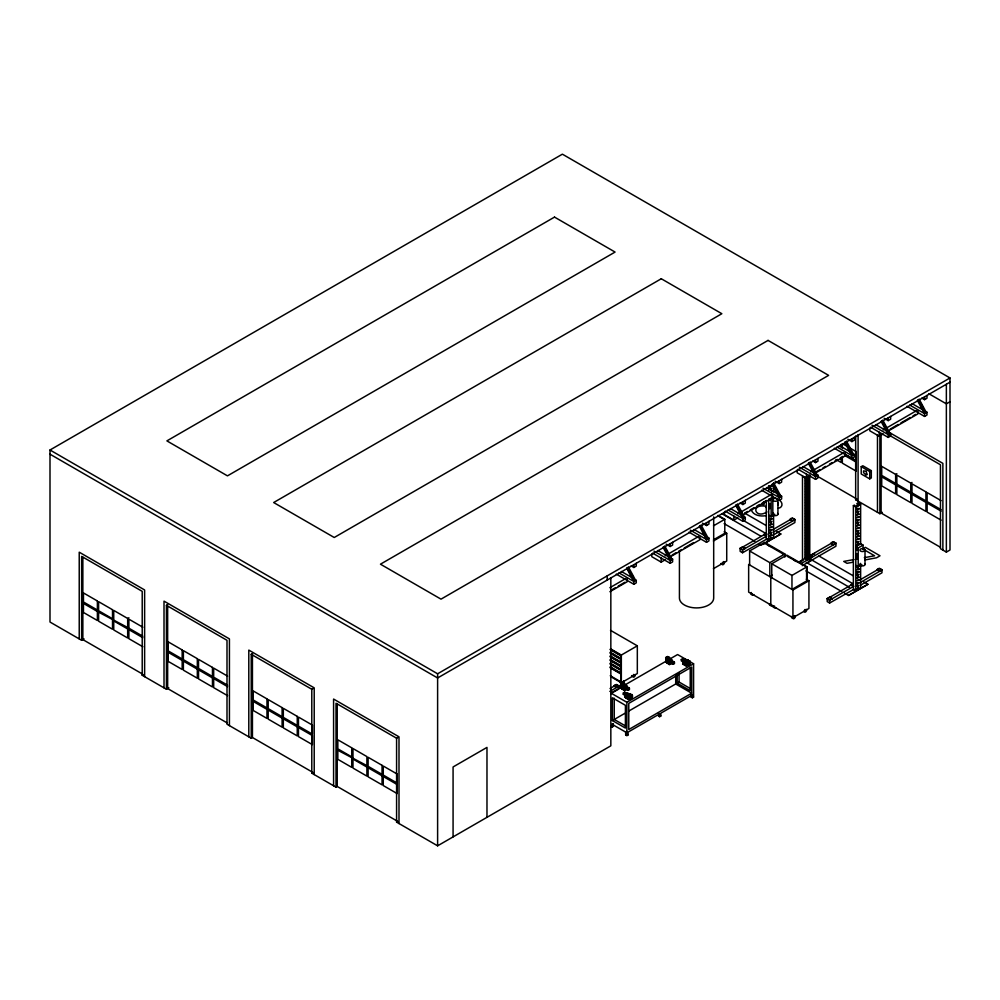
<?xml version="1.0" encoding="UTF-8"?>
<svg xmlns="http://www.w3.org/2000/svg" width="1000" height="1000" viewBox="0 0 1000 1000"><rect width="100%" height="100%" fill="white"/><g stroke="black" fill="none" stroke-linecap="round" stroke-linejoin="round"><path stroke-width="1.5" d="M763.75 501.825L764.1 504.538L761.237 504.25M621.175 685.225L624.075 683.3L627.225 686.012L625.288 687.125L622.137 684.425L622.388 687.962L625.288 689.638L625.288 687.125M631.475 697.9L632.288 697.6C634.125 692.613 627.15 695.138 628.413 698.162L625.513 696.488L624.663 696.975L628.288 699.625L631.938 697.5M689.5 664.2L689.412 663.662M631.575 697.837L631.325 697.175L628.288 699.075L624.663 696.975M665.938 658.938L672.962 662.962L672.962 664.35L674.425 663.512L674.425 662.113L669.087 659.038M688.325 663.575L686.388 664.688C685.125 661.663 692.1 659.137 690.263 664.137L689.087 664.237L689.538 662.588L682.75 658.675L681.3 659.513L681.3 660.913L688.088 664.825L688.088 663.438L681.3 659.513M857.337 550.275C856.3 547.938 857.113 551.613 856.425 549.263M620.688 683.587L622.863 682.6L620.688 683.587L620.438 686.287L627.95 690.337L629.412 689.5L629.412 688.1L624.075 685.025M622.625 682.463L622.388 683.75A1.713 0.988 -60 0 0 623.75 682.25A1.713 0.988 -60 0 0 623.55 680.675M665.7 657.6L667.875 656.612L665.7 657.6L665.938 660.575L666.312 658.65M667.387 657.763L667.638 656.475M631.4 697.588L631.8 694.475M778.037 504.85L777.962 502.562M856.5 549.225L857.163 550.375M621.375 684.9L620.788 684.663L627.95 688.95L627.95 690.337M625.513 696.488L625.513 693.962L627.812 695.3C630.4 691.912 632.125 695.5 628.413 696.162M630.35 693.637L629.75 694.175L627.45 692.85L625.513 693.962M686.388 664.688L683.475 663.012L683.475 660.5L685.775 661.825C688.375 658.45 690.088 662.025 686.388 662.688M688.325 660.163L687.712 660.7L685.413 659.375L683.475 660.5M621.475 684.712L620.763 684.963L621.312 684.638M766.912 511.912C755.3 519.55 750.025 504.05 765.088 506.112L766.263 507.713M762.675 544.45L780.837 534L776.838 531.7M798.863 562.45L802.5 560.212L802.5 476.287L804.925 477.688L805.888 477.137L805.888 557.975M844.525 593.15L848.525 595.462L867.913 584.275L863.913 581.962M84.062 638.9L81.638 640.3L50 622.038L50 450L562.388 154.175L950 377.962L950 550L946.363 552.1L940.462 548.688L940.462 464.775L889.312 435.238M112.525 620.212L112.525 629.25L98.6 621.213L98.6 612.175L127.675 627.5L127.675 618.462L113.737 610.425L113.737 619.462M127.675 618.462L128.887 617.762M168.85 687.862L166.438 689.262L166.438 605.337L167.65 604.637M127.675 628.95L127.675 638L113.737 629.95L113.737 620.913L127.675 628.95L128.887 628.25M81.638 640.3L81.638 556.388L142.213 591.35L142.213 675.275L143.412 674.575M251.225 654.287L252.438 653.587L252.438 737.513L313 772.475L311.788 773.175L311.788 689.262L251.225 654.287L251.225 738.213L252.438 737.513M311.788 689.262L313 688.562M50 450L437.612 673.787L950 377.962M950 382.163L437.612 677.975L50 454.188M769.938 486.25L771.875 485.688L770.425 487.088L769.938 486.25L770.425 487.088M769.938 486.812L771.875 485.688M631.15 565.925L633.85 567.487L636.275 566.087L636.275 563.288M666.137 544.163L670.188 546.5L672.613 545.112L672.613 542.312M702.475 523.188L706.525 525.525L708.95 524.125L708.95 521.325M740.163 502.987L742.862 504.55L745.288 503.15L745.288 500.35M775.15 481.225L779.2 483.562L781.625 482.163L781.625 479.363M812.837 461.025L815.55 462.587L817.962 461.188L817.962 458.387M847.825 439.263L851.888 441.6L854.312 440.2L854.312 437.413M884.163 418.288L888.225 420.625L890.65 419.225L890.65 416.425M921.862 398.088L924.562 399.637L926.988 398.25L926.988 395.45M769.938 489.55L771.875 488.438L770.425 489.837L769.938 488.988L770.425 489.837M713.525 525.8L724.788 519.3L724.788 533.288L713.525 539.788M609.888 587.7L625.925 578.438M665.188 555.775L698.6 536.475M737.862 513.812L771.275 494.513M810.537 471.85L843.962 452.562M883.225 429.888L916.637 410.6M611.525 589.975L615.55 587.65M618.225 586.112L624.913 582.25M672.163 554.975L676.175 552.65M678.85 551.1L681.525 549.562M684.212 548.013L693.575 542.6M744.837 513.013L747.513 511.463M750.188 509.913L754.212 507.6M756.888 506.05L759.562 504.513M762.237 502.962L766.263 500.637M814.837 472.6L820.188 469.5M822.875 467.962L825.55 466.413M829.562 464.087L832.237 462.55M834.925 461L837.6 459.45M840.275 457.912L842.95 456.362M890.2 429.087L898.225 424.45M900.9 422.9L910.275 417.5M912.95 415.95L915.625 414.4M609.888 591.725L627.263 581.7L627.263 579.012M651.787 554L651.787 556.688L661.175 562.112L665.188 559.8M669.2 557.487L699.938 539.738L699.938 537.05M724.463 512.05L724.463 514.738L733.85 520.15L737.862 517.837M741.875 515.525L772.613 497.775L772.613 495.087M797.138 470.087L797.138 472.775L806.538 478.188L810.537 475.875M815.888 472.788L845.3 455.812L845.3 453.125M869.812 428.125L869.812 430.812L879.212 436.238L883.225 433.913M887.225 431.6L917.975 413.85L917.975 411.175M663.037 547.275L669.587 559.438L670.8 558.737L672 559.438L664.737 545.925M772.062 484.338L778.6 496.5L779.812 495.8L781.025 496.5L773.75 482.987M881.075 421.388L887.613 433.562L888.825 432.863L890.037 433.562L882.775 420.037M618.975 572.888L633.85 581.475L636.275 580.075L636.275 582.875L633.85 584.275L616.275 574.125M653.962 551.125L670.188 560.487L672.613 559.087L672.613 561.888L670.188 563.288L652.613 553.138M690.3 530.15L706.525 539.513L708.95 538.112L708.95 540.913L706.525 542.312L688.95 532.163M728 509.95L742.862 518.538L745.288 517.137L745.288 519.925L742.862 521.325L725.288 511.175M762.987 488.188L779.2 497.55L781.625 496.15L781.625 498.95L779.2 500.35L761.625 490.2M799.325 467.2L815.55 476.575L817.962 475.175L817.962 477.975L815.55 479.363L797.962 469.225M837.013 447L851.888 455.588L854.312 454.188L854.312 456.987L851.888 458.387L834.312 448.237M872 425.238L888.225 434.613L890.65 433.212L890.65 436.012L888.225 437.413L870.65 427.262M909.688 405.05L924.562 413.625L926.988 412.238L926.988 415.025L924.562 416.425L906.988 406.275M769.975 508.462L769 508.188L769 503.713L770.212 503.85L769.25 503.988L769.25 508.05L769.975 508.462L769.975 504.412M769.25 503.988L770.212 504.275M769 503.713L770.212 503.85M950 401.737L946.363 403.837L928.787 393.688M713.4 540.975L726.725 533.288L726.725 561.013L713.4 568.7M351.763 758.325L351.763 767.375L337.837 759.325L337.837 750.288L366.9 765.625L366.9 756.587L352.975 748.538L352.975 757.575M769.938 516.413L774.788 514.388M769.938 516.962L771.875 516.413L771.388 515.575L771.875 516.413M769.938 519.15L771.875 518.587L770.425 519.987L769.938 519.15L770.425 519.987M861.213 466.662L862.812 465.75L871.312 470.65L871.312 477.962L869.725 478.875L861.213 473.975L861.213 466.662L869.725 471.575L871.312 470.65M769.938 519.712L771.875 518.587M769.938 522.45L771.875 521.337L770.425 522.725L769.938 521.888L770.425 522.725M396.587 738.213L396.587 822.138L397.788 821.438L337.225 786.462L336.012 787.163L336.012 703.25L396.587 738.213L397.788 737.513M769.938 524.637L771.875 524.075L769.938 525.188M769.938 527.375L771.875 526.812L769.938 527.938M769.938 530.675L771.875 529.55L770.425 530.95L769.938 530.112L770.425 530.95M766.3 500.487L766.3 539.325L767.275 538.763L742.562 552.75L740.138 551.35L740.138 548.275L742.562 546.875L744.987 548.55L742.562 546.875M764.125 534.425C771.338 537.95 759.825 534.6 766.062 533.3M790.05 519.462C796.688 522.875 785.825 519.163 792.463 518.062L794.887 519.462L794.887 522.537L773.787 534.712M765.812 533.725L740.138 548.55L742.562 549.95L766.55 536.1M773.875 529.075L792.463 518.337L794.887 519.738L773.812 531.9M769.938 533.413L771.875 532.3L770.425 533.7L769.938 532.863L770.425 533.7M740.138 548.275L742.562 549.675L744.987 548.275M792.463 520.85L794.887 519.462M769.938 535.6L771.875 535.037L769.938 536.163M770.662 537.925L771.388 537.5L771.875 538.337L769.938 538.9M769.938 538.337L771.875 537.775M749.625 564.963L749.625 550.975L764.638 542.312L784.85 553.975L784.85 557.087M762.75 544.45L780.837 534M895.638 474.4L895.638 483.438L881.712 475.4L881.712 466.35L895.638 474.4L896.85 473.7M855.662 436.012L855.662 499.738L856.875 499.038L817.85 476.5M863.062 549.462L863.062 545.112L858.213 547.9L855.8 546.512L860.638 543.713L860.638 504.263L855.8 507.062L855.8 590.988L853.375 589.587L853.375 505.662L854.338 505.1L855.8 506.5L859.675 504.263L857.25 503.425L857.25 506.525M857.25 503.425L858.213 502.863L860.638 504.263M895.638 484.888L895.638 493.925L881.712 485.887L881.712 476.85L895.638 484.888L896.85 484.188M857 509.663L858.938 508.55L857.487 509.95L857 509.1L857.487 509.95M749.625 550.975L769.825 562.65L784.85 553.975M857 512.413L858.938 511.287L857.487 512.688L857 511.85L857.487 512.688M910.775 483.137L910.775 492.175L896.85 484.137L896.85 475.1L910.775 483.137L911.988 482.438M771.762 563.763L786.787 555.087L806.988 566.763L806.988 580.75L791.963 589.412L791.963 575.425L771.762 563.763L771.762 577.75M857 514.587L858.938 514.025L857 515.15M857 517.325L858.938 516.775L857 517.888M610.925 649.038L621.337 655.05L637.325 645.825L637.325 673.55L621.337 682.775L610.925 676.762M857 520.638L858.938 519.513L857.487 520.913L857 520.075L857.487 520.913M857 523.375L858.938 522.25L857.487 523.65L857 522.812L857.487 523.65M910.775 493.625L910.775 502.675L896.85 494.625L896.85 485.588L910.775 493.625L911.988 492.925M857 525.55L858.938 525L857 526.112M772.325 575.188L769.825 576.638L769.825 562.65M855.662 499.738L879.887 513.725L882.312 512.325M805.4 557.413L807.337 556.3L808.8 557.137M805.163 558.112C812.375 561.638 800.863 558.3 807.1 557L809.525 558.4L809.525 560.075L810.013 558.112C814.65 557.638 808.825 554.275 807.588 556.712L807.588 558.4L807.825 556.862L833.5 542.038L835.925 543.425L810.25 558.263L807.588 556.712M835.925 543.15C834.388 546.575 827.962 542.863 833.5 541.75L835.925 543.15L835.925 546.225L810.25 561.05L810.25 558.263M798.263 562.388L806.862 557.413L809.275 558.812L809.275 561.613L802.25 565.675M857 528.3L858.938 527.737L857 528.85M799.1 562.45L802.987 560.212M810.738 555.737L814.613 553.5L810.975 555.462M807.588 559.513L809.525 558.4M800.85 563.688L809.275 558.812M857 531.6L858.938 530.475L857.487 531.875L857 531.038L857.487 531.875M857 533.775L858.938 533.225L857.487 534.612L857 533.775L857.487 534.612M857 534.338L858.938 533.225M857 536.525L858.938 535.962L857 537.075M791.963 575.425L806.988 566.763M857 539.263L858.938 538.7L857 539.825M857 542.562L858.938 541.45L857.487 542.837L857 542L857.487 542.837M857 544.75L858.938 544.188L857.487 545.588L857 544.75L857.487 545.588M857 545.3L858.938 544.188M614.087 685.888C620.737 689.312 609.862 685.6 616.512 684.488L618.938 685.888L618.938 688.962L611.025 693.538M610.05 688.5L616.512 684.762L618.938 686.162L609.85 691.413M616.512 687.288L618.938 685.888M665.85 659.013L669.087 657.312L672.237 660.025L670.3 661.137L667.15 658.438L667.387 661.975L670.3 663.65L670.3 661.137M622.388 684.562L624.325 683.438M667.387 658.575L669.338 657.45M622.987 685.8L624.925 684.675M668 659.812L669.938 658.688M666.925 660.713L610.9 693.05L626.888 702.288L693.587 663.775L693.587 697.1L692.375 697.788L691.162 697.1L691.162 694.3L692.375 695L692.375 697.788M669.587 659.163L677.588 654.55L693.587 663.775M792.938 589.975L808.925 580.75L808.925 608.462L792.938 617.7L748.65 592.125L748.65 564.412L792.938 589.975L792.938 617.7M857.038 558.737L856.075 558.45L856.075 553.975L857.288 554.125L856.312 554.263L856.312 558.312L857.038 558.737L857.038 554.675M856.312 554.263L857.288 554.538M856.075 553.975L857.288 554.125M626.862 689.3L624.438 690.688L620.812 688.037L624.438 690.138L625.288 689.638M627.225 688.525L628.075 688.6M671.875 663.312L669.45 664.7L665.812 662.05L669.45 664.15L670.3 663.65M672.237 662.537L673.088 662.613M627.95 688.95L629.412 688.1M672.962 662.962L674.425 662.113M623.325 692.987L630.112 696.9L630.112 698.3L623.325 694.388L623.325 692.987L624.775 692.15L627.2 693.55M623.325 694.388L624.775 693.55L624.775 692.15M688.688 664.762L686.263 666.162L682.638 664.062L683.475 663.012M627.812 695.3L630.6 693.775M685.775 661.825L688.562 660.312M632.288 697.6L629.862 698.438L629.862 695.6L632.05 694.613M690.263 664.137L687.837 664.975L687.837 662.125L690.025 661.15M682.638 663.5L686.263 665.6L688.688 664.2M857 567.238L858.938 566.112L857.487 567.513L857 566.675L857.487 567.513M629.862 698.438L631.8 697.325M855.8 565.35L858.213 566.75L861.85 564.65M857 569.412L858.938 568.862L857 569.975M857 572.163L858.938 571.6L857.487 573L857 572.163L857.487 573M857 572.725L858.938 571.6M857 575.462L858.938 574.338L857.487 575.737L857 574.9L857.487 575.737M857 577.638L858.938 577.087L857 578.2M612.375 720.55L625.413 728.075L625.413 705.312L612.375 697.775L612.375 720.55L624.837 713.35M628.85 711.025L675.713 683.975L691.7 693.213L691.7 667.038L628.775 703.375L628.775 729.538L691.7 693.213M677.175 674.025L677.175 683.125L679.062 682.038L690.812 688.825M857 580.388L858.938 579.825L857 580.938M853.375 589.587L829.625 603.013L827.212 601.613L827.212 598.538L829.625 597.137L832.05 598.812L829.625 597.137M851.188 584.688C858.413 588.212 846.9 584.875 853.125 583.575M877.113 569.725C883.763 573.15 872.887 569.438 879.538 568.325L881.963 569.725L881.963 572.8L860.85 584.987M852.887 583.987L827.212 598.812L829.625 600.212L853.612 586.375M860.938 579.338L879.538 568.612L881.963 570L860.888 582.175M612.112 727.062L612.112 724.275L613.325 723.575L613.325 726.363L612.112 727.062L610.9 726.363M857 583.688L858.938 582.562L857.487 583.962L857 583.125L857.487 583.962M827.212 598.538L829.625 599.938L832.05 598.538M879.538 571.125L881.963 569.725M857 586.425L858.938 585.312L857.487 586.7L857 585.862L857.487 586.7M857.738 588.188L858.462 587.775L858.938 588.612L857 589.163M857 588.612L858.938 588.05M848.525 595.462L867.913 584.275M612.112 724.275L625.675 732.1L626.888 731.4M692.375 695L660.837 713.2L660.837 716L659.625 716.7L659.625 713.9L628.1 732.1L628.1 734.9L626.888 735.6L625.675 734.9L625.675 732.1M625.675 734.9L626.888 734.2L628.1 734.9M691.162 697.1L692.375 696.4L693.587 697.1M396.587 822.138L437.612 845.825L610.837 745.825L610.837 577.975M778.175 508.312C784.25 507.362 782.4 500.238 777.325 499.4M769.5 498.888L770.263 500L769.425 499.513M770.188 500.075L769.137 499.5M669.45 664.013L669.45 663.85M686.263 665.462L686.263 665.3M852.925 562.225L847.025 563.325L843.725 561.425L854.013 559.55M864.75 560L876.562 557.775L880.013 555.788L865.4 547.337L862.688 548.9L874.6 555.788L864.312 557.663M765.987 515.65C760.788 516.675 753.012 515.525 751.25 509.738M770.088 500.1L769.6 499.062M912.113 403.65L926.988 412.238M925.163 411.887L926.375 412.587L919.112 399.062M875.775 424.625L942.875 463.375L942.875 550.087M887.613 433.562L888.825 434.263L881.562 420.737M847.412 446.55L842.337 443.625L842.337 448.15M849.938 448.013L856.275 451.675L856.275 460.712L846.137 454.862M941.062 500.625L927.138 492.587L927.138 501.625L941.062 509.663M839.438 445.6L850.25 451.85M852.487 453.837L853.7 454.538L846.438 441.025M844.875 455.575L856.275 462.163L856.275 471.2L842.337 463.162L842.337 457.137M941.062 511.112L927.138 503.075L927.138 512.112L941.062 520.15M836.062 459.538L841.125 462.463L841.125 457.938M803.1 466.587L817.962 475.175M816.15 474.825L817.362 475.525L810.1 462M940.325 547.212L881.1 513.025L881.1 433.762M858.938 508.55L858.938 509.1M853.375 505.662L855.8 507.062M805.65 480.513L805.65 481.075M805.65 483.263L805.65 483.812M858.938 514.025L858.938 514.587M805.65 486L805.65 486.562M858.938 516.775L858.938 517.325M805.65 488.738L805.65 489.3M858.938 519.513L858.938 520.075M805.65 491.488L805.65 492.038M805.65 494.225L805.65 494.787M858.938 525L858.938 525.55M805.65 496.962L805.65 497.525M858.938 527.737L858.938 528.3M805.65 499.712L805.65 500.262M805.65 502.45L805.65 503.013M858.938 533.775L858.462 532.938M805.65 505.188L805.65 505.75M858.938 535.962L858.938 536.525M771.875 486.25L771.388 485.412M805.65 507.938L805.65 508.488M858.938 538.7L858.938 539.263M766.75 487.562L781.625 496.15M771.388 490.9L771.875 491.737M805.65 510.675L805.65 511.238M860.638 543.713L863.062 545.112M778.6 496.5L779.812 497.2L772.537 483.675M805.65 513.413L805.65 513.975M858.938 544.75L858.462 543.9M805.65 516.15L805.65 516.712M805.65 518.9L805.65 519.462M805.65 521.638L805.65 522.2M805.65 524.375L805.65 524.938M805.65 527.125L805.65 527.688M831.087 543.15L833.5 544.55M805.65 529.862L805.65 530.425M805.65 532.6L805.65 533.162M805.65 535.35L805.65 535.9M768.725 515.087L771.15 516.475L771.15 497.638M805.65 538.088L805.65 538.65M858.938 568.862L858.938 569.412M771.875 519.15L771.388 518.312M805.65 540.825L805.65 541.388M858.938 572.163L858.462 571.325M771.875 524.075L771.875 524.637M805.65 543.575L805.65 544.125M771.875 526.812L771.875 527.375M805.65 546.312L805.65 546.875M858.938 577.087L858.938 577.638M744.862 513.237L766.188 525.538M818.612 555.812L853.25 575.812M771.875 529.55L771.875 530.112M805.65 549.05L805.65 549.612M858.938 579.825L858.938 580.388M805.65 551.8L805.65 552.35M858.938 582.562L858.938 583.125M730.413 508.55L741.237 514.788M743.475 516.788L744.688 517.487L737.412 503.963M809.525 555.6L811.95 557M771.875 535.037L771.875 535.6M805.65 554.538L805.65 555.1M742.887 520.2L767.113 534.188M811.112 559.587L852.837 583.688M771.875 538.337L771.388 537.5M858.938 588.612L858.462 587.775M854.338 589.312L855.8 590.15M768.725 540.163L767.275 539.038M854.338 589.587L855.8 590.425M721.888 513.675L760.925 536.213M766.3 539.325L768.725 540.712L768.725 499.137M806.263 562.388L849.338 587.263M718.05 515.413L724.788 519.3M717.938 515.775L724.388 519.5M805.3 566.213L787.212 556.312M767.65 545.013L770.238 546.512M793.675 560.037L796.25 561.538M724.15 523.65L754.8 541.35M758.787 543.65L761.462 545.188M805.888 570.85L841.862 591.613M724.125 531.788L726.725 533.288M806.325 579.237L808.925 580.75M694.075 529.525L708.95 538.112M707.138 537.762L708.35 538.462L701.075 524.938M657.738 550.513L672.613 559.087M669.587 559.438L670.8 560.138L663.525 546.625M621.4 571.487L632.212 577.737M634.45 579.725L635.662 580.425L628.4 566.9M686.388 661.287L686.625 663.988M689.4 664.038L689.775 661.012M674.425 663.512L672 662.113L672 660.725L670.537 661.562L670.537 662.962M666.188 660.438L672.962 664.35M610.487 630.325L637.325 645.825M677.175 683.125L690.225 690.662L690.225 667.887M610.25 649.175L620.788 655.25L620.788 658.337L610.25 652.25M610.25 649.675L620.788 655.763M610.25 652.812L620.788 658.888L620.788 661.975L610.25 655.888M610.25 653.312L620.788 659.388M610.25 656.45L620.788 662.525L620.788 665.6L610.25 659.525M610.25 656.95L620.788 663.025M610.25 660.075L620.788 666.162L620.788 669.237L610.25 663.162M610.25 660.588L620.788 666.663M610.25 663.713L620.788 669.8L620.788 672.875L610.25 666.8M610.25 664.212L620.788 670.3M610.25 667.35L620.788 673.438L620.788 681.825L610.25 675.75M610.25 667.85L620.788 673.938M629.412 689.5L626.987 688.1L626.987 686.712L625.525 687.55L625.525 688.95M628.413 694.762L628.65 697.463M658.425 713.2L659.625 713.9M660.837 716L659.625 715.3L658.425 716L659.625 716.7M626 726.237L614.25 719.463L614.25 698.2M612.112 725.675L613.325 726.363M166.438 605.337L227 640.3L227 724.225L251.225 738.213M142.812 627.2L128.887 619.163L128.887 628.2L142.812 636.25M227.6 676.162L213.675 668.112L213.675 677.163L227.6 685.2M142.812 637.7L128.887 629.65L128.887 638.688L142.812 646.737M227.6 686.65L213.675 678.6L213.675 687.65L227.6 695.688M142.075 673.8L82.85 639.6L82.85 557.238M226.863 722.75L167.65 688.562L167.65 606.188M142.213 675.275L166.438 689.262M311.788 773.175L336.012 787.163M631.4 697.825L631.562 696.062M919.35 401.062L922.987 407.825M917.9 399.762L925.163 413.275L923.962 412.587L917.412 400.412M884.463 424.75L888.1 431.512M849.587 448.438L851.038 451.138M845.225 441.725L852.487 455.238L851.275 454.538L844.737 442.375M808.888 462.7L816.15 476.225L814.938 475.525L808.4 463.35M775.45 487.688L779.087 494.45M740.562 511.375L742.025 514.075M736.2 504.663L743.475 518.188L742.262 517.487L735.725 505.312M699.862 525.638L707.138 539.163L705.925 538.462L699.375 526.3M666.438 550.638L670.062 557.388M631.55 574.312L633 577.025M627.188 567.6L634.45 581.125L633.237 580.425L626.7 568.25M688.088 662.262L688.325 665.25M630.112 695.738L630.35 698.725M946.363 384.263L946.363 552.1M924.562 396.85L924.562 399.637M924.562 413.625L924.562 416.425M888.225 417.825L888.225 420.625M888.225 434.613L888.225 437.413M879.887 434.462L879.887 513.725M879.212 432.2L879.212 436.238M877.475 434.9L877.475 512.325M869.725 471.575L869.725 478.875M865.013 550.075A2.562 1.475 0 0 1 861.175 551.35A2.562 1.475 0 0 1 861.175 548.787A2.562 1.475 0 0 1 865.013 550.075L865.013 564.438M860.638 564.062L860.638 588.188M858.088 434.55L858.088 501.138M858.213 547.9L858.213 566.75M857.738 503.713L857.738 506.812M857.738 587.625L857.738 589.025M856.8 554.4L856.8 558.875M851.888 438.812L851.888 441.6M851.888 455.588L851.888 458.387M841.125 444.438L841.125 447.45M829.625 599.938L829.625 603.013M815.55 459.787L815.55 462.587M815.55 476.575L815.55 479.363M811.95 560.075L807.588 562.587M809.762 474.9L809.762 555.737M808.8 475.45L808.8 556.3M808.312 476.725L808.312 557.413M807.337 477.163L807.337 557.7M806.587 566.962L806.587 570.037M806.587 570.737L806.587 574.938M806.587 575.35L806.587 579.825M806.538 474.162L806.538 478.188M804.925 477.688L804.925 558.538M784.45 554.712L765.062 543.525M779.2 480.763L779.2 483.562M779.2 497.55L779.2 500.35M777.938 499.8A2.562 1.475 0 0 1 774.1 501.087A2.562 1.475 0 0 1 774.1 498.525A2.562 1.475 0 0 1 777.938 499.8L777.938 514.175M773.575 482.825L773.575 491.925M773.575 513.787L773.575 537.925M772.825 499.8L772.825 514.175M770.788 577.188L770.788 604.913M770.662 537.362L770.662 538.763M769.737 504.125L769.737 508.612M768.725 485.625L768.725 490.175M742.862 501.75L742.862 504.55M742.862 518.538L742.862 521.325M742.562 549.675L742.562 552.75M733.85 516.125L733.85 520.15M713.688 516.875L713.688 598.025A17.125 9.887 0 0 1 696.55 607.913A17.125 9.887 0 0 1 679.425 598.025L679.425 551.213M706.525 522.725L706.525 525.525M706.525 539.513L706.525 542.312M688.088 661.75L688.088 663.15M683.725 660.913L683.725 662.312M682.75 658.675L682.75 660.075M679.062 672.925L679.062 682.038M675.713 674.737L675.713 683.975M670.188 543.713L670.188 546.5M670.188 560.487L670.188 563.288M669.087 657.312L669.087 658.713M667.638 659.875L667.638 661.275M665.938 657.738L665.938 660.575M661.175 558.088L661.175 562.112M633.85 564.688L633.85 567.487M633.85 581.475L633.85 584.275M630.112 695.225L630.112 696.625M626.888 702.288L626.888 735.6M625.75 694.388L625.75 695.788M624.075 683.3L624.075 684.7M622.625 685.863L622.625 687.262M621.337 655.05L621.337 682.775M621.062 684.5L621.175 686.425M620.925 683.725L620.925 686.562M607.2 575.875L607.2 580.075M486.975 817.337L486.975 747.4L453.075 766.963L453.075 836.9M437.612 673.787L437.612 845.825M399 823.538L399 736.812L333.587 699.05L333.587 785.763M337.225 704.1L337.225 786.462M314.212 774.575L314.212 687.862L248.8 650.1L248.8 736.812M229.425 725.625L229.425 638.9L164.013 601.138L164.013 687.862M144.625 676.675L144.625 589.95L79.225 552.188L79.225 638.9M794.362 615.688A1.713 0.988 -60 0 1 795.1 617.312A1.713 0.988 -60 0 1 793.2 618.713A1.713 0.988 -60 0 1 793.45 616.362M793.45 617.388A1.713 0.988 -60 0 1 791.988 618.013A1.713 0.988 -60 0 1 791.787 616.425M722.638 563.35A1.713 0.988 -60 0 1 720.863 563.525M723.55 561.663A1.713 0.988 -60 0 1 724.287 563.288A1.713 0.988 -60 0 1 722.375 564.675A1.713 0.988 -60 0 1 722.638 562.325M751.725 594.5A1.713 0.988 -60 0 1 751.188 592.475M753.863 594.525A1.713 0.988 -60 0 1 752.4 595.15A1.713 0.988 -60 0 1 752.2 593.575M774.5 606.925A1.713 0.988 -60 0 1 773.225 607.163A1.713 0.988 -60 0 1 773.138 605.662M775.713 607.625A1.713 0.988 -60 0 1 774.35 607.762A1.713 0.988 -60 0 1 774.538 605.962M770.387 605.275A1.713 0.988 -60 0 1 769.65 603.65M772.513 605.3A1.713 0.988 -60 0 1 771.05 605.925A1.713 0.988 -60 0 1 770.863 604.35M806.488 609.35A1.713 0.988 -60 0 1 805.438 612.05A1.713 0.988 -60 0 1 804.388 610.55M804.575 610.15A1.713 0.988 -60 0 1 805.125 609.475M621.65 683.462A1.713 0.988 -60 0 1 621.838 681.663M621.487 682.862A1.713 0.988 -60 0 1 620.438 681.375M632.013 676.375A1.713 0.988 -60 0 1 631.663 675.588M635.25 674.55A1.713 0.988 -60 0 1 633.925 677.062A1.713 0.988 -60 0 1 633.038 675.5M633.475 674.725A1.713 0.988 -60 0 1 633.775 674.412M777.6 513.425A2.562 1.475 0 0 1 776.85 515.388A2.562 1.475 0 0 1 773.425 515.125A2.562 1.475 0 0 1 773.575 513.125M864.675 563.7A2.562 1.475 0 0 1 863.925 565.65A2.562 1.475 0 0 1 860.487 565.388A2.562 1.475 0 0 1 860.638 563.387M621.337 688.538L622.013 688.6L621.337 688.538M621.337 687.987L621.425 687.9M624.113 689.587L624.788 689.638L624.113 689.587M624.113 690.138L624.788 690.2L624.113 690.138M625.188 696.925L625.862 696.975L625.225 696.875M625.188 697.475L625.862 697.537L625.225 697.438M627.962 699.075L628.638 699.137L628 699.038M627.962 698.525L628.638 698.575L627.962 698.525M666.35 662.55L666.438 662.463M666.35 662L667.025 662.05L666.35 662M683.162 664.013L683.838 664.062L683.162 664.013M683.162 663.45L683.838 663.5L683.2 663.4M554.513 217.1L166.887 440.887L227.463 475.863L615.075 252.062L554.513 217.1M661.287 278.75L273.663 502.537L334.237 537.5L721.85 313.712L661.287 278.75M768.062 340.4L380.45 564.188L441.012 599.15L828.625 375.363L768.062 340.4M925.925 491.887L911.988 483.837L911.988 492.875L925.925 500.925L925.925 491.887M925.925 502.375L911.988 494.325L911.988 503.375L925.925 511.413L925.925 502.375M866.087 471.35L863.538 470.887L863.538 472.55L866.087 475.15L866.087 474.012L867.15 474.637L866.087 471.35M97.387 600.975L83.462 592.938L83.462 601.975L97.387 610.025L97.387 600.975M112.525 609.725L98.6 601.675L98.6 610.725L112.525 618.763L112.525 609.725M182.175 649.938L168.25 641.888L168.25 650.938L182.175 658.975L182.175 649.938M197.325 658.675L183.388 650.638L183.388 659.675L197.325 667.712L197.325 658.675M212.463 667.412L198.538 659.375L198.538 668.413L212.463 676.462L212.463 667.412M266.975 698.888L253.038 690.85L253.038 699.887L266.975 707.925L266.975 698.888M282.113 707.625L268.188 699.587L268.188 708.625L282.113 716.675L282.113 707.625M297.25 716.375L283.325 708.325L283.325 717.375L297.25 725.413L297.25 716.375M312.4 725.113L298.463 717.075L298.463 726.112L312.4 734.15L312.4 725.113M351.763 747.837L337.837 739.8L337.837 748.838L351.763 756.888L351.763 747.837M382.05 765.325L368.113 757.288L368.113 766.325L382.05 774.362L382.05 765.325M397.188 774.062L383.263 766.025L383.263 775.062L397.188 783.112L397.188 774.062M97.387 611.475L83.462 603.425L83.462 612.463L97.387 620.513L97.387 611.475M182.175 660.425L168.25 652.375L168.25 661.425L182.175 669.463L182.175 660.425M197.325 669.163L183.388 661.125L183.388 670.163L197.325 678.2L197.325 669.163M212.463 677.913L198.538 669.862L198.538 678.9L212.463 686.95L212.463 677.913M266.975 709.375L253.038 701.338L253.038 710.375L266.975 718.413L266.975 709.375M282.113 718.125L268.188 710.075L268.188 719.112L282.113 727.163L282.113 718.125M297.25 726.862L283.325 718.812L283.325 727.862L297.25 735.9L297.25 726.862M312.4 735.6L298.463 727.562L298.463 736.6L312.4 744.638L312.4 735.6M366.9 767.075L352.975 759.025L352.975 768.075L366.9 776.112L366.9 767.075M382.05 775.812L368.113 767.775L368.113 776.812L382.05 784.85L382.05 775.812M397.188 784.562L383.263 776.513L383.263 785.55L397.188 793.6L397.188 784.562"/></g></svg>
